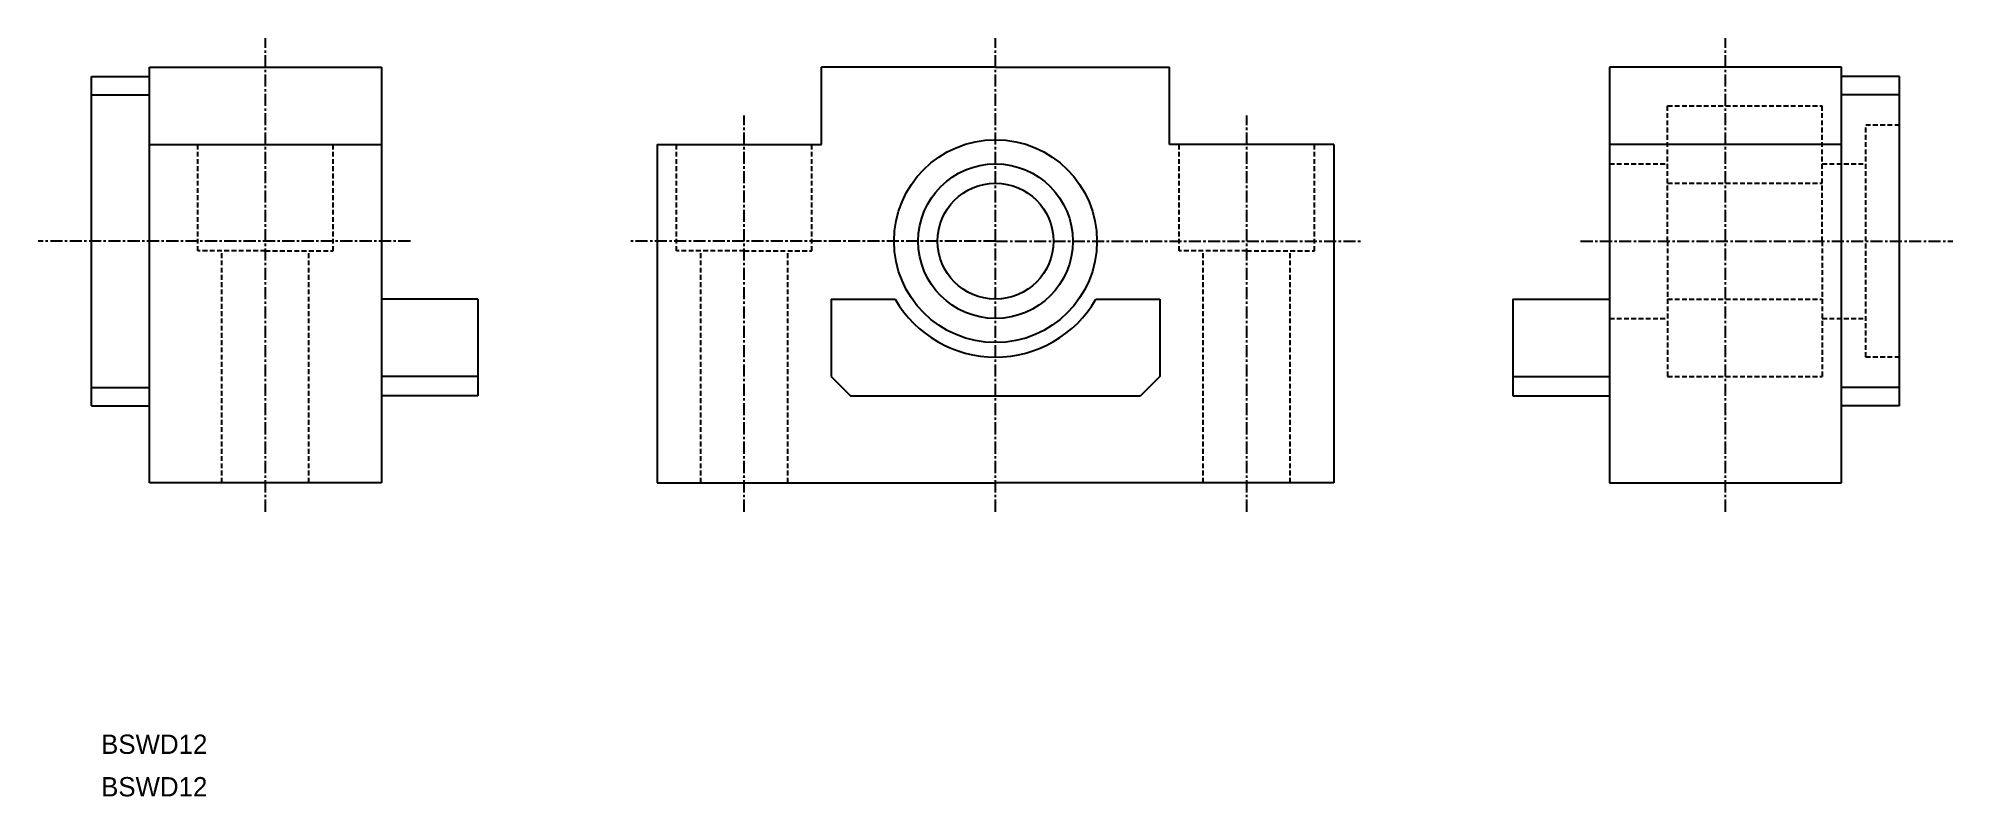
# Model space of a CAD drawing. Extents: x -3 to 195, y 44 to 122.
import ezdxf

# ---------------------------------------------------------------- set-up
doc = ezdxf.new("R2010")
doc.units = 0
doc.linetypes.add('CENTER', pattern=[2, 1.25, -0.25, 0.25, -0.25])
doc.linetypes.add('DASHED', pattern=[0.75, 0.5, -0.25])
doc.layers.get('0').update_dxf_attribs({"linetype": 'CONTINUOUS'})
doc.layers.add('CENTER', color=1, linetype='CENTER')

msp = doc.modelspace()

# ---------------------------------------------------------------- linework, layer by layer
at = {"color": 7, "linetype": 'CONTINUOUS'}
for p, q in [((8.61, 119.48), (32.61, 119.48)), ((8.61, 118.53), (8.61, 119.48)), ((32.61, 119.48), (32.61, 76.48)), ((78.16, 111.48), (78.16, 119.48)), ((96.16, 119.48), (78.16, 119.48)), ((96.16, 119.48), (114.16, 119.48)), ((114.16, 111.48), (114.16, 119.48)), ((159.7, 119.48), (159.7, 76.48)), ((183.7, 119.48), (159.7, 119.48)), ((183.7, 118.53), (183.7, 119.48)), ((2.61, 84.43), (2.61, 118.53)), ((2.61, 118.53), (8.61, 118.53)), ((8.61, 84.43), (8.61, 118.53)), ((183.7, 84.43), (183.7, 118.53)), ((189.7, 118.53), (183.7, 118.53)), ((189.7, 84.43), (189.7, 118.53)), ((2.61, 116.63), (8.61, 116.63)), ((189.7, 116.63), (183.7, 116.63)), ((8.61, 111.48), (32.61, 111.48)), ((61.16, 111.48), (61.16, 76.48)), ((61.16, 111.48), (78.16, 111.48)), ((131.16, 111.48), (114.16, 111.48)), ((131.16, 111.48), (131.16, 76.48)), ((183.7, 111.48), (159.7, 111.48)), ((42.61, 95.48), (32.61, 95.48)), ((32.61, 95.48), (32.61, 85.48)), ((42.61, 95.48), (42.61, 85.48)), ((79.16, 95.48), (85.77, 95.48)), ((79.16, 95.48), (79.16, 87.48)), ((106.55, 95.48), (113.16, 95.48)), ((113.16, 95.48), (113.16, 87.48)), ((149.7, 95.48), (149.7, 85.48)), ((149.7, 95.48), (159.7, 95.48)), ((159.7, 95.48), (159.7, 85.48)), ((42.61, 87.48), (32.61, 87.48)), ((79.16, 87.48), (81.16, 85.48)), ((113.16, 87.48), (111.16, 85.48)), ((149.7, 87.48), (159.7, 87.48)), ((2.61, 86.33), (8.61, 86.33)), ((42.61, 85.48), (32.61, 85.48)), ((81.16, 85.48), (111.16, 85.48)), ((149.7, 85.48), (159.7, 85.48)), ((189.7, 86.33), (183.7, 86.33)), ((2.61, 84.43), (8.61, 84.43)), ((8.61, 76.48), (8.61, 84.43)), ((183.7, 76.48), (183.7, 84.43)), ((189.7, 84.43), (183.7, 84.43)), ((32.61, 76.48), (8.61, 76.48)), ((61.16, 76.48), (96.16, 76.48)), ((131.16, 76.48), (96.16, 76.48)), ((159.7, 76.48), (183.7, 76.48))]:
    msp.add_line(p, q, dxfattribs=at)
at = {"color": 3, "linetype": 'DASHED'}
for p, q in [((165.7, 101.48), (165.7, 115.48)), ((165.7, 115.48), (181.7, 115.48)), ((181.7, 101.48), (181.7, 115.48)), ((189.7, 113.48), (186.2, 113.48)), ((186.2, 89.48), (186.2, 113.48)), ((13.61, 100.48), (13.61, 111.48)), ((27.61, 100.48), (27.61, 111.48)), ((63.16, 100.48), (63.16, 111.48)), ((77.16, 100.48), (77.16, 111.48)), ((115.16, 100.48), (115.16, 111.48)), ((129.16, 100.48), (129.16, 111.48)), ((159.7, 109.48), (165.7, 109.48)), ((181.7, 109.48), (186.2, 109.48)), ((165.7, 107.48), (181.7, 107.48)), ((165.7, 101.48), (165.7, 87.48)), ((181.7, 101.48), (181.7, 87.48)), ((20.61, 100.48), (13.61, 100.48)), ((16.11, 76.48), (16.11, 100.48)), ((20.61, 100.48), (27.61, 100.48)), ((25.11, 76.48), (25.11, 100.48)), ((70.16, 100.48), (63.16, 100.48)), ((65.66, 76.48), (65.66, 100.48)), ((70.16, 100.48), (77.16, 100.48)), ((74.66, 76.48), (74.66, 100.48)), ((122.16, 100.48), (115.16, 100.48)), ((117.66, 76.48), (117.66, 100.48)), ((122.16, 100.48), (129.16, 100.48)), ((126.66, 76.48), (126.66, 100.48)), ((165.7, 95.48), (181.7, 95.48)), ((159.7, 93.48), (165.7, 93.48)), ((181.7, 93.48), (186.2, 93.48)), ((189.7, 89.48), (186.2, 89.48)), ((165.7, 87.48), (181.7, 87.48))]:
    msp.add_line(p, q, dxfattribs=at)
at = {"color": 7, "linetype": 'CONTINUOUS'}
for radius in [10.5, 8, 6]:
    msp.add_circle((96.16, 101.48), radius, dxfattribs=at)
msp.add_arc((96.16, 101.48), 12, 210, 330, dxfattribs=at)
at = {"layer": 'CENTER', "color": 1, "linetype": 'CENTER'}
for p, q in [((20.61, 73.48), (20.61, 122.48)), ((96.16, 73.48), (96.16, 122.48)), ((171.7, 73.48), (171.7, 122.48)), ((70.16, 73.48), (70.16, 114.48)), ((122.16, 73.48), (122.16, 114.48)), ((35.61, 101.48), (-2.89, 101.48)), ((96.16, 101.48), (58.16, 101.48)), ((96.16, 101.48), (134.16, 101.48)), ((156.7, 101.48), (195.2, 101.48))]:
    msp.add_line(p, q, dxfattribs=at)

# ---------------------------------------------------------------- texts
at = {"color": 7, "linetype": 'CONTINUOUS'}
for p in [(3.61, 48.41), (3.61, 44.01)]:
    msp.add_text('BSWD12', height=2, dxfattribs=at).set_placement(p)

doc.saveas('drawing.dxf')
